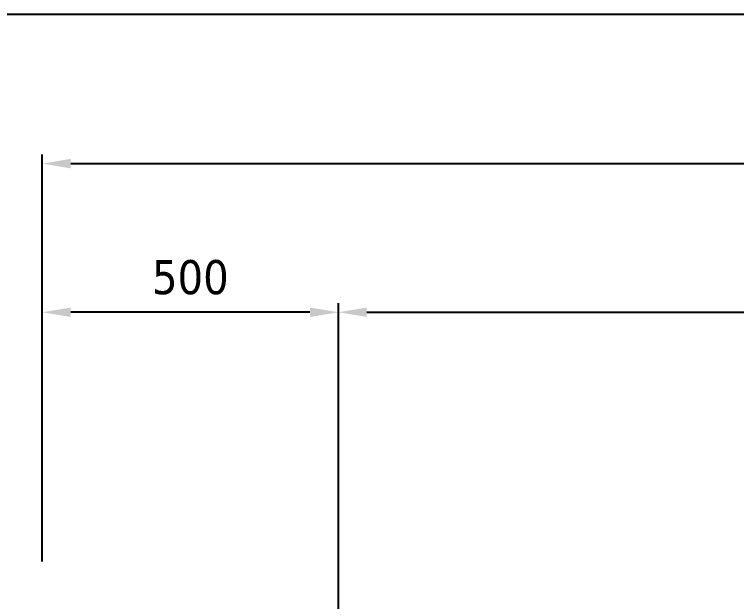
# Model space of a CAD drawing. Header units: millimetres. Extents: x -2171 to 1563, y -1758 to -1505.
# Drawn here: x -1772.77 to -1766.68, y -1596.55 to -1591.59 of the extents above; entities that cross this region are included whole.
import ezdxf

# ---------------------------------------------------------------- set-up
doc = ezdxf.new("R2010")
doc.units = ezdxf.units.MM
doc.header["$PDMODE"] = 32
doc.layers.get('Defpoints').update_dxf_attribs({"color": 6})
doc.layers.add('-S-DIMS', color=2, linetype='Continuous')
doc.layers.add('-S_TEXT', color=3, linetype='Continuous')
doc.styles.get("Standard").update_dxf_attribs({"font": 'tahoma.ttf'})
doc.dimstyles.new('Copy(2) of Standard', dxfattribs={"dimscale": 96, "dimtxt": 0.003, "dimasz": 0.0025, "dimexe": 0.0008, "dimexo": 0.005, "dimgap": 0.0015, "dimtad": 1, "dimrnd": 0.05, "dimzin": 0, "dimdsep": 46, "dimtxsty": 'Standard', "dimcen": 0.001, "dimclrd": 256, "dimclrt": 256, "dimadec": 0, "dimazin": 0, "dimtfac": 1, "dimtofl": 0, "dimtmove": 0, "dimatfit": 3, "dimfxl": 5, "dimtolj": 1, "dimtzin": 0, "dimarcsym": 1})

# ---------------------------------------------------------------- blocks, each defined once
blk = doc.blocks.new('*D2271')
at = {"layer": '-S-DIMS', "color": 0, "lineweight": -2, "ltscale": 0.5, "transparency": 16777216}
for p, q in [((-1770.0385, -1597.4599), (-1770.0385, -1594.0294)), ((-1760.0385, -1597.4599), (-1760.0385, -1594.0294))]:
    blk.add_line(p, q, dxfattribs=at)
at = {"layer": '-S-DIMS', "lineweight": -2, "ltscale": 0.5, "transparency": 16777216}
blk.add_line((-1769.7985, -1594.1062), (-1760.2785, -1594.1062), dxfattribs=at)
at = {"layer": '-S-DIMS', "ltscale": 0.5, "transparency": 16777216}
for points in [[(-1769.7985, -1594.0662), (-1769.7985, -1594.1462), (-1770.0385, -1594.1062)], [(-1760.2785, -1594.1462), (-1760.2785, -1594.0662), (-1760.0385, -1594.1062)]]:
    blk.add_solid(points, dxfattribs=at)
at = {"layer": 'Defpoints', "color": 0, "ltscale": 0.5, "transparency": 16777216}
for p in [(-1760.0385, -1594.1062), (-1770.0385, -1597.9399), (-1760.0385, -1597.9399)]:
    blk.add_point(p, dxfattribs=at)
at = {"layer": '-S-DIMS', "ltscale": 0.5, "transparency": 16777216, "insert": (-1765.0385, -1593.8122), "char_height": 0.288, "attachment_point": 5}
blk.add_mtext('\\A1;2000', dxfattribs=at)
blk = doc.blocks.new('*D2272')
at = {"layer": '-S-DIMS', "color": 0, "lineweight": -2, "ltscale": 0.5, "transparency": 16777216}
for p, q in [((-1772.5385, -1596.2099), (-1772.5385, -1592.7745)), ((-1758.5385, -1596.2099), (-1758.5385, -1592.7745))]:
    blk.add_line(p, q, dxfattribs=at)
at = {"layer": '-S-DIMS', "lineweight": -2, "ltscale": 0.5, "transparency": 16777216}
blk.add_line((-1772.2985, -1592.8513), (-1758.7785, -1592.8513), dxfattribs=at)
at = {"layer": '-S-DIMS', "ltscale": 0.5, "transparency": 16777216}
for points in [[(-1772.2985, -1592.8113), (-1772.2985, -1592.8913), (-1772.5385, -1592.8513)], [(-1758.7785, -1592.8913), (-1758.7785, -1592.8113), (-1758.5385, -1592.8513)]]:
    blk.add_solid(points, dxfattribs=at)
at = {"layer": 'Defpoints', "color": 0, "ltscale": 0.5, "transparency": 16777216}
for p in [(-1758.5385, -1592.8513), (-1772.5385, -1596.6899), (-1758.5385, -1596.6899)]:
    blk.add_point(p, dxfattribs=at)
at = {"layer": '-S-DIMS', "ltscale": 0.5, "transparency": 16777216, "insert": (-1765.5385, -1592.5567), "char_height": 0.288, "attachment_point": 5}
blk.add_mtext('\\A1;2800', dxfattribs=at)
blk = doc.blocks.new('*D2274')
at = {"layer": '-S-DIMS', "color": 0, "lineweight": -2, "ltscale": 0.5, "transparency": 16777216}
for p, q in [((-1772.5385, -1596.2099), (-1772.5385, -1594.0294)), ((-1770.0385, -1597.4599), (-1770.0385, -1594.0294))]:
    blk.add_line(p, q, dxfattribs=at)
at = {"layer": '-S-DIMS', "lineweight": -2, "ltscale": 0.5, "transparency": 16777216}
blk.add_line((-1770.2785, -1594.1062), (-1772.2985, -1594.1062), dxfattribs=at)
at = {"layer": '-S-DIMS', "ltscale": 0.5, "transparency": 16777216}
for points in [[(-1772.2985, -1594.0662), (-1772.2985, -1594.1462), (-1772.5385, -1594.1062)], [(-1770.2785, -1594.1462), (-1770.2785, -1594.0662), (-1770.0385, -1594.1062)]]:
    blk.add_solid(points, dxfattribs=at)
at = {"layer": 'Defpoints', "color": 0, "ltscale": 0.5, "transparency": 16777216}
for p in [(-1772.5385, -1594.1062), (-1772.5385, -1596.6899), (-1770.0385, -1597.9399)]:
    blk.add_point(p, dxfattribs=at)
at = {"layer": '-S-DIMS', "ltscale": 0.5, "transparency": 16777216, "insert": (-1771.2885, -1593.8123), "char_height": 0.288, "attachment_point": 5}
blk.add_mtext('\\A1;500', dxfattribs=at)

msp = doc.modelspace()

# ---------------------------------------------------------------- linework, layer by layer
at = {"layer": '-S_TEXT', "ltscale": 5}
msp.add_lwpolyline([(-1740.7266, -1591.5917), (-1781.6766, -1591.5917), (-1781.6766, -1619.9917), (-1740.7266, -1619.9917)], close=True, dxfattribs=at)

# ---------------------------------------------------------------- dimensions: what is measured, and where the dimension line sits
at = {"layer": '-S-DIMS', "ltscale": 0.5}
for base, p1, p2, picture, middle in [((-1758.5385, -1592.8513), (-1772.5385, -1596.6899), (-1758.5385, -1596.6899), '*D2272', (-1765.5385, -1592.5567)), ((-1772.5385, -1594.1062), (-1770.0385, -1597.9399), (-1772.5385, -1596.6899), '*D2274', (-1771.2885, -1593.8123)), ((-1760.0385, -1594.1062), (-1770.0385, -1597.9399), (-1760.0385, -1597.9399), '*D2271', (-1765.0385, -1593.8122))]:
    dim = msp.add_linear_dim(base=base, p1=p1, p2=p2, dimstyle='Copy(2) of Standard', override={"dimdec": 0, "dimlfac": 200, "dimtmove": 1}, dxfattribs=at)
    dim.commit()
    dim.dimension.update_dxf_attribs({"geometry": picture, "text_midpoint": middle})

doc.saveas('drawing.dxf')
